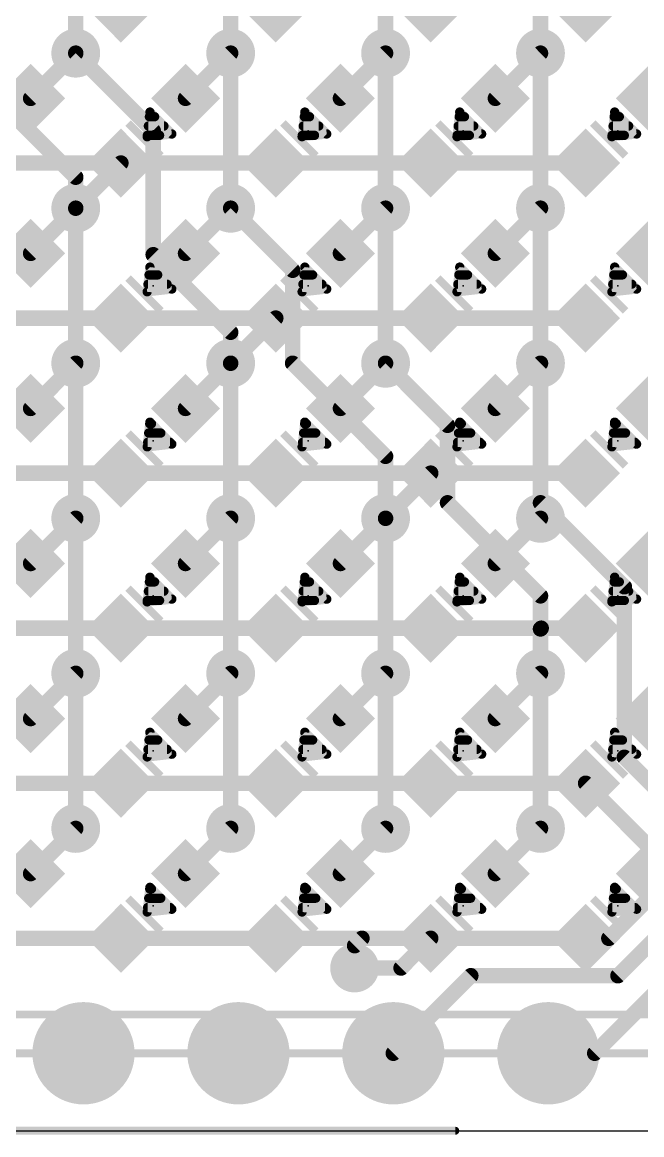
# Model space of a CAD drawing. Extents: x -12.1 to 48.4, y -6.3 to 35.5.
# Drawn here: x 10.43 to 20.58, y -0.07 to 18.16 of the extents above; entities that cross this region are included whole.
import ezdxf

# ---------------------------------------------------------------- set-up
doc = ezdxf.new("R2010")
doc.units = 0
for name, color, linetype in [('1', 12, 'CONTINUOUS'), ('16', 132, 'CONTINUOUS'), ('17', 110, 'CONTINUOUS'), ('18', 110, 'CONTINUOUS'), ('20', 53, 'CONTINUOUS'), ('21', 40, 'CONTINUOUS'), ('23', 40, 'CONTINUOUS'), ('47', 253, 'CONTINUOUS')]:
    doc.layers.add(name, color=color, linetype=linetype)

# ---------------------------------------------------------------- blocks, each defined once
blk = doc.blocks.new('RECT')
blk.add_solid([(-0.5, -0.5), (0.5, -0.5), (-0.5, 0.5), (0.5, 0.5)])
blk = doc.blocks.new('ROUNDP')
at = {"const_width": 0.5}
blk.add_lwpolyline([(0, -0.25, 1), (0, 0.25, 1), (0, -0.25)], format="xyb", dxfattribs=at)
blk = doc.blocks.new('ROUNDV')
at = {"const_width": 0.5}
blk.add_lwpolyline([(0, -0.25, 1), (0, 0.25, 1), (0, -0.25)], format="xyb", dxfattribs=at)

msp = doc.modelspace()

# ---------------------------------------------------------------- linework, layer by layer
at = {"layer": '1', "const_width": 0.254}
for points in [[(10.5633, 16.9133), (11.303, 17.653)], [(13.843, 17.653), (13.1033, 16.9133)], [(15.6433, 16.9133), (16.383, 17.653)], [(18.1833, 16.9133), (18.923, 17.653)], [(9.5027, 15.8527), (12.0427, 15.8527)], [(12.0427, 15.8527), (11.303, 15.113)], [(12.0427, 15.8527), (14.5827, 15.8527)], [(14.5827, 15.8527), (17.1227, 15.8527)], [(17.1227, 15.8527), (19.6627, 15.8527)], [(10.5633, 14.3733), (11.303, 15.113)], [(13.1033, 14.3733), (13.843, 15.113)], [(15.6433, 14.3733), (16.383, 15.113)], [(18.1833, 14.3733), (18.923, 15.113)], [(12.0427, 13.3127), (9.5027, 13.3127)], [(14.5827, 13.3127), (12.0427, 13.3127)], [(14.5827, 13.3127), (13.843, 12.573)], [(17.1227, 13.3127), (14.5827, 13.3127)], [(19.6627, 13.3127), (17.1227, 13.3127)], [(10.5633, 11.8333), (11.303, 12.573)], [(13.1033, 11.8333), (13.843, 12.573)], [(15.6433, 11.8333), (16.383, 12.573)], [(18.923, 12.573), (18.1833, 11.8333)], [(9.5027, 10.7727), (12.0427, 10.7727)], [(12.0427, 10.7727), (14.5827, 10.7727)], [(14.5827, 10.7727), (17.1227, 10.7727)], [(17.1227, 10.7727), (16.383, 10.033)], [(19.6627, 10.7727), (17.1227, 10.7727)], [(10.5633, 9.2933), (11.303, 10.033)], [(13.1033, 9.2933), (13.843, 10.033)], [(15.6433, 9.2933), (16.383, 10.033)], [(18.1833, 9.2933), (18.923, 10.033)], [(9.5027, 8.2327), (12.0427, 8.2327)], [(12.0427, 8.2327), (14.5827, 8.2327)], [(14.5827, 8.2327), (17.1227, 8.2327)], [(17.1227, 8.2327), (18.9346, 8.2327)], [(18.9346, 8.2327), (18.923, 8.2211)], [(18.923, 8.2211), (18.923, 7.493)], [(18.9346, 8.2327), (19.6627, 8.2327)], [(11.303, 7.493), (10.5633, 6.7533)], [(13.843, 7.493), (13.1033, 6.7533)], [(16.383, 7.493), (15.6433, 6.7533)], [(18.923, 7.493), (18.1833, 6.7533)], [(12.0427, 5.6927), (9.5027, 5.6927)], [(14.5827, 5.6927), (12.0427, 5.6927)], [(17.1227, 5.6927), (14.5827, 5.6927)], [(19.6627, 5.6927), (17.1227, 5.6927)], [(19.6627, 5.6927), (20.7233, 4.632)], [(10.5633, 4.2133), (11.303, 4.953)], [(13.1033, 4.2133), (13.843, 4.953)], [(15.6433, 4.2133), (16.383, 4.953)], [(18.1833, 4.2133), (18.923, 4.953)], [(19.6627, 3.1527), (19.6403, 3.429)], [(9.5027, 3.1527), (12.0427, 3.1527)], [(12.0427, 3.1527), (14.5827, 3.1527)], [(14.5827, 3.1527), (15.9956, 3.1527)], [(15.9956, 3.1527), (15.875, 3.032)], [(15.875, 3.032), (15.875, 2.667)], [(15.9956, 3.1527), (17.1227, 3.1527)], [(17.1227, 3.1527), (19.6627, 3.1527)]]:
    msp.add_lwpolyline(points, dxfattribs=at)
at = {"layer": '1', "const_width": 0.127}
for points in [[(11.3479, 17.6081, 1), (11.2581, 17.6979)], [(13.8879, 17.6081, 1), (13.7981, 17.6979)], [(16.4279, 17.6081, 1), (16.3381, 17.6979)], [(18.9679, 17.6081, 1), (18.8781, 17.6979)], [(10.5184, 16.9582, 1), (10.6082, 16.8684)], [(13.0584, 16.9582, 1), (13.1482, 16.8684)], [(15.5984, 16.9582, 1), (15.6882, 16.8684)], [(18.1384, 16.9582, 1), (18.2282, 16.8684)], [(12.0427, 15.9162, 1), (12.0427, 15.7892)], [(12.0876, 15.8078, 1), (11.9978, 15.8976)], [(12.0427, 15.7892, 1), (12.0427, 15.9162)], [(14.5827, 15.9162, 1), (14.5827, 15.7892)], [(14.5827, 15.7892, 1), (14.5827, 15.9162)], [(17.1227, 15.9162, 1), (17.1227, 15.7892)], [(17.1227, 15.7892, 1), (17.1227, 15.9162)], [(19.6627, 15.7892, 1), (19.6627, 15.9162)], [(11.2581, 15.1579, 1), (11.3479, 15.0681)], [(11.3479, 15.0681, 1), (11.2581, 15.1579)], [(13.8879, 15.0681, 1), (13.7981, 15.1579)], [(16.4279, 15.0681, 1), (16.3381, 15.1579)], [(18.9679, 15.0681, 1), (18.8781, 15.1579)], [(10.5184, 14.4182, 1), (10.6082, 14.3284)], [(13.0584, 14.4182, 1), (13.1482, 14.3284)], [(15.5984, 14.4182, 1), (15.6882, 14.3284)], [(18.1384, 14.4182, 1), (18.2282, 14.3284)], [(12.0427, 13.3762, 1), (12.0427, 13.2492)], [(12.0427, 13.2492, 1), (12.0427, 13.3762)], [(14.5827, 13.3762, 1), (14.5827, 13.2492)], [(14.6276, 13.2678, 1), (14.5378, 13.3576)], [(14.5827, 13.2492, 1), (14.5827, 13.3762)], [(17.1227, 13.3762, 1), (17.1227, 13.2492)], [(17.1227, 13.2492, 1), (17.1227, 13.3762)], [(19.6627, 13.2492, 1), (19.6627, 13.3762)], [(11.3479, 12.5281, 1), (11.2581, 12.6179)], [(13.7981, 12.6179, 1), (13.8879, 12.5281)], [(13.8879, 12.5281, 1), (13.7981, 12.6179)], [(16.4279, 12.5281, 1), (16.3381, 12.6179)], [(18.9679, 12.5281, 1), (18.8781, 12.6179)], [(10.5184, 11.8782, 1), (10.6082, 11.7884)], [(13.0584, 11.8782, 1), (13.1482, 11.7884)], [(15.5984, 11.8782, 1), (15.6882, 11.7884)], [(18.1384, 11.8782, 1), (18.2282, 11.7884)], [(12.0427, 10.8362, 1), (12.0427, 10.7092)], [(12.0427, 10.7092, 1), (12.0427, 10.8362)], [(14.5827, 10.8362, 1), (14.5827, 10.7092)], [(14.5827, 10.7092, 1), (14.5827, 10.8362)], [(17.1227, 10.8362, 1), (17.1227, 10.7092)], [(17.1676, 10.7278, 1), (17.0778, 10.8176)], [(17.1227, 10.7092, 1), (17.1227, 10.8362)], [(19.6627, 10.7092, 1), (19.6627, 10.8362)], [(11.3479, 9.9881, 1), (11.2581, 10.0779)], [(13.8879, 9.9881, 1), (13.7981, 10.0779)], [(16.3381, 10.0779, 1), (16.4279, 9.9881)], [(16.4279, 9.9881, 1), (16.3381, 10.0779)], [(18.9679, 9.9881, 1), (18.8781, 10.0779)], [(10.5184, 9.3382, 1), (10.6082, 9.2484)], [(13.0584, 9.3382, 1), (13.1482, 9.2484)], [(15.5984, 9.3382, 1), (15.6882, 9.2484)], [(18.1384, 9.3382, 1), (18.2282, 9.2484)], [(12.0427, 8.2962, 1), (12.0427, 8.1692)], [(12.0427, 8.1692, 1), (12.0427, 8.2962)], [(14.5827, 8.2962, 1), (14.5827, 8.1692)], [(14.5827, 8.1692, 1), (14.5827, 8.2962)], [(17.1227, 8.2962, 1), (17.1227, 8.1692)], [(17.1227, 8.1692, 1), (17.1227, 8.2962)], [(18.9865, 8.2211, 1), (18.8595, 8.2211)], [(18.8781, 8.266, 1), (18.9679, 8.1762)], [(18.9346, 8.2962, 1), (18.9346, 8.1692)], [(18.9795, 8.1878, 1), (18.8897, 8.2776)], [(18.9346, 8.1692, 1), (18.9346, 8.2962)], [(19.6627, 8.1692, 1), (19.6627, 8.2962)], [(11.3479, 7.4481, 1), (11.2581, 7.5379)], [(13.8879, 7.4481, 1), (13.7981, 7.5379)], [(16.4279, 7.4481, 1), (16.3381, 7.5379)], [(18.8595, 7.493, 1), (18.9865, 7.493)], [(18.9679, 7.4481, 1), (18.8781, 7.5379)], [(10.5184, 6.7982, 1), (10.6082, 6.7084)], [(13.0584, 6.7982, 1), (13.1482, 6.7084)], [(15.5984, 6.7982, 1), (15.6882, 6.7084)], [(18.1384, 6.7982, 1), (18.2282, 6.7084)], [(12.0427, 5.7562, 1), (12.0427, 5.6292)], [(12.0427, 5.6292, 1), (12.0427, 5.7562)], [(14.5827, 5.7562, 1), (14.5827, 5.6292)], [(14.5827, 5.6292, 1), (14.5827, 5.7562)], [(17.1227, 5.7562, 1), (17.1227, 5.6292)], [(17.1227, 5.6292, 1), (17.1227, 5.7562)], [(19.7076, 5.7376, 1), (19.6178, 5.6478)], [(19.6627, 5.6292, 1), (19.6627, 5.7562)], [(11.3479, 4.9081, 1), (11.2581, 4.9979)], [(13.8879, 4.9081, 1), (13.7981, 4.9979)], [(16.4279, 4.9081, 1), (16.3381, 4.9979)], [(18.9679, 4.9081, 1), (18.8781, 4.9979)], [(10.5184, 4.2582, 1), (10.6082, 4.1684)], [(13.0584, 4.2582, 1), (13.1482, 4.1684)], [(15.5984, 4.2582, 1), (15.6882, 4.1684)], [(18.1384, 4.2582, 1), (18.2282, 4.1684)], [(19.7036, 3.4341, 1), (19.577, 3.4239)], [(12.0427, 3.2162, 1), (12.0427, 3.0892)], [(12.0427, 3.0892, 1), (12.0427, 3.2162)], [(14.5827, 3.2162, 1), (14.5827, 3.0892)], [(14.5827, 3.0892, 1), (14.5827, 3.2162)], [(15.9385, 3.032, 1), (15.8115, 3.032)], [(15.8301, 3.0769, 1), (15.9199, 2.9871)], [(15.9956, 3.2162, 1), (15.9956, 3.0892)], [(16.0405, 3.1078, 1), (15.9507, 3.1976)], [(15.9956, 3.0892, 1), (15.9956, 3.2162)], [(17.1227, 3.2162, 1), (17.1227, 3.0892)], [(17.1227, 3.0892, 1), (17.1227, 3.2162)], [(19.5994, 3.1476, 1), (19.726, 3.1578)], [(19.6627, 3.0892, 1), (19.6627, 3.2162)], [(15.8115, 2.667, 1), (15.9385, 2.667)]]:
    msp.add_lwpolyline(points, format="xyb", dxfattribs=at)
at = {"layer": '16', "const_width": 0.254}
for points in [[(11.303, 17.653), (11.303, 20.193)], [(13.843, 20.193), (13.843, 17.653)], [(16.383, 17.653), (16.383, 20.193)], [(18.923, 20.193), (18.923, 17.653)], [(11.303, 17.653), (12.573, 16.383)], [(13.843, 15.113), (13.843, 17.653)], [(16.383, 15.113), (16.383, 17.653)], [(18.923, 17.653), (18.923, 15.113)], [(9.779, 17.145), (11.303, 15.621)], [(12.573, 16.383), (12.573, 14.351)], [(11.303, 15.621), (11.303, 15.113)], [(11.303, 15.113), (11.303, 12.573)], [(13.843, 15.113), (14.859, 14.097)], [(16.383, 12.573), (16.383, 15.113)], [(18.923, 15.113), (18.923, 12.573)], [(12.573, 14.351), (13.843, 13.081)], [(14.859, 14.097), (14.859, 12.573)], [(13.843, 13.081), (13.843, 12.573)], [(11.303, 12.573), (11.303, 10.033)], [(13.843, 12.573), (13.843, 10.033)], [(14.859, 12.573), (16.383, 11.049)], [(16.383, 12.573), (17.399, 11.557)], [(18.923, 10.287), (18.923, 12.573)], [(17.399, 11.557), (17.399, 10.287)], [(16.383, 11.049), (16.383, 10.033)], [(17.399, 10.287), (18.923, 8.763)], [(18.923, 10.033), (18.923, 10.287)], [(18.923, 10.287), (20.2977, 8.9123)], [(11.303, 10.033), (11.303, 7.493)], [(13.843, 10.033), (13.843, 7.493)], [(16.383, 10.033), (16.383, 7.493)], [(20.2977, 6.1183), (20.2977, 8.9123)], [(18.923, 8.763), (18.923, 7.493)], [(11.303, 4.953), (11.303, 7.493)], [(13.843, 4.953), (13.843, 7.493)], [(16.383, 4.953), (16.383, 7.493)], [(18.923, 4.953), (18.923, 7.493)], [(21.463, 4.953), (20.2977, 6.1183)], [(20.701, 3.81), (20.0437, 3.1527)], [(21.59, 3.81), (20.701, 3.81)], [(20.193, 2.54), (20.828, 3.175)], [(17.1227, 3.1527), (16.637, 2.667)], [(20.0437, 3.1527), (17.1227, 3.1527)], [(16.637, 2.667), (15.875, 2.667)], [(21.209, 2.667), (19.812, 1.27)], [(16.51, 1.27), (17.78, 2.54)], [(17.78, 2.54), (20.193, 2.54)], [(19.812, 1.27), (19.05, 1.27)]]:
    msp.add_lwpolyline(points, dxfattribs=at)
at = {"layer": '16', "const_width": 0.127}
for points in [[(11.3479, 17.6979, 1), (11.2581, 17.6081)], [(11.2395, 17.653, 1), (11.3665, 17.653)], [(13.9065, 17.653, 1), (13.7795, 17.653)], [(13.7795, 17.653, 1), (13.9065, 17.653)], [(16.4465, 17.653, 1), (16.3195, 17.653)], [(16.3195, 17.653, 1), (16.4465, 17.653)], [(18.9865, 17.653, 1), (18.8595, 17.653)], [(18.8595, 17.653, 1), (18.9865, 17.653)], [(12.6365, 16.383, 1), (12.5095, 16.383)], [(12.5281, 16.3381, 1), (12.6179, 16.4279)], [(11.3665, 15.621, 1), (11.2395, 15.621)], [(11.2581, 15.5761, 1), (11.3479, 15.6659)], [(11.3665, 15.113, 1), (11.2395, 15.113)], [(11.2395, 15.113, 1), (11.3665, 15.113)], [(13.8879, 15.1579, 1), (13.7981, 15.0681)], [(13.7795, 15.113, 1), (13.9065, 15.113)], [(16.4465, 15.113, 1), (16.3195, 15.113)], [(16.3195, 15.113, 1), (16.4465, 15.113)], [(18.9865, 15.113, 1), (18.8595, 15.113)], [(18.8595, 15.113, 1), (18.9865, 15.113)], [(12.6179, 14.3959, 1), (12.5281, 14.3061)], [(12.5095, 14.351, 1), (12.6365, 14.351)], [(14.9225, 14.097, 1), (14.7955, 14.097)], [(14.8141, 14.0521, 1), (14.9039, 14.1419)], [(13.9065, 13.081, 1), (13.7795, 13.081)], [(13.7981, 13.0361, 1), (13.8879, 13.1259)], [(11.3665, 12.573, 1), (11.2395, 12.573)], [(11.2395, 12.573, 1), (11.3665, 12.573)], [(13.9065, 12.573, 1), (13.7795, 12.573)], [(13.7795, 12.573, 1), (13.9065, 12.573)], [(14.9039, 12.6179, 1), (14.8141, 12.5281)], [(14.7955, 12.573, 1), (14.9225, 12.573)], [(16.4279, 12.6179, 1), (16.3381, 12.5281)], [(16.3195, 12.573, 1), (16.4465, 12.573)], [(18.9865, 12.573, 1), (18.8595, 12.573)], [(18.8595, 12.573, 1), (18.9865, 12.573)], [(17.4625, 11.557, 1), (17.3355, 11.557)], [(17.3541, 11.5121, 1), (17.4439, 11.6019)], [(16.4465, 11.049, 1), (16.3195, 11.049)], [(16.3381, 11.0041, 1), (16.4279, 11.0939)], [(17.4439, 10.3319, 1), (17.3541, 10.2421)], [(18.9865, 10.287, 1), (18.8595, 10.287)], [(18.9679, 10.3319, 1), (18.8781, 10.2421)], [(17.3355, 10.287, 1), (17.4625, 10.287)], [(18.8595, 10.287, 1), (18.9865, 10.287)], [(11.3665, 10.033, 1), (11.2395, 10.033)], [(11.2395, 10.033, 1), (11.3665, 10.033)], [(13.9065, 10.033, 1), (13.7795, 10.033)], [(13.7795, 10.033, 1), (13.9065, 10.033)], [(16.4465, 10.033, 1), (16.3195, 10.033)], [(16.3195, 10.033, 1), (16.4465, 10.033)], [(18.8595, 10.033, 1), (18.9865, 10.033)], [(20.3612, 8.9123, 1), (20.2342, 8.9123)], [(20.2528, 8.8674, 1), (20.3426, 8.9572)], [(18.9865, 8.763, 1), (18.8595, 8.763)], [(18.8781, 8.7181, 1), (18.9679, 8.8079)], [(11.3665, 7.493, 1), (11.2395, 7.493)], [(11.2395, 7.493, 1), (11.3665, 7.493)], [(13.9065, 7.493, 1), (13.7795, 7.493)], [(13.7795, 7.493, 1), (13.9065, 7.493)], [(16.4465, 7.493, 1), (16.3195, 7.493)], [(16.3195, 7.493, 1), (16.4465, 7.493)], [(18.9865, 7.493, 1), (18.8595, 7.493)], [(18.8595, 7.493, 1), (18.9865, 7.493)], [(20.3426, 6.1632, 1), (20.2528, 6.0734)], [(20.2342, 6.1183, 1), (20.3612, 6.1183)], [(11.2395, 4.953, 1), (11.3665, 4.953)], [(13.7795, 4.953, 1), (13.9065, 4.953)], [(16.3195, 4.953, 1), (16.4465, 4.953)], [(18.8595, 4.953, 1), (18.9865, 4.953)], [(20.701, 3.8735, 1), (20.701, 3.7465)], [(17.1227, 3.2162, 1), (17.1227, 3.0892)], [(17.1676, 3.1078, 1), (17.0778, 3.1976)], [(19.9988, 3.1976, 1), (20.0886, 3.1078)], [(20.0437, 3.0892, 1), (20.0437, 3.2162)], [(15.875, 2.7305, 1), (15.875, 2.6035)], [(16.5921, 2.7119, 1), (16.6819, 2.6221)], [(16.637, 2.6035, 1), (16.637, 2.7305)], [(17.78, 2.6035, 1), (17.78, 2.4765)], [(17.8249, 2.4951, 1), (17.7351, 2.5849)], [(20.1481, 2.5849, 1), (20.2379, 2.4951)], [(20.193, 2.4765, 1), (20.193, 2.6035)], [(16.4651, 1.3149, 1), (16.5549, 1.2251)], [(19.05, 1.3335, 1), (19.05, 1.2065)], [(19.7671, 1.3149, 1), (19.8569, 1.2251)], [(19.812, 1.2065, 1), (19.812, 1.3335)]]:
    msp.add_lwpolyline(points, format="xyb", dxfattribs=at)
at = {"layer": '20'}
msp.add_line((2.54, 0), (40.64, 0), dxfattribs=at)
at = {"layer": '21', "const_width": 0.1524}
for points in [[(12.5191, 16.6883), (12.4742, 16.2842)], [(12.5106, 16.6116), (12.5958, 16.6116)], [(12.8783, 16.3291), (12.5191, 16.6883)], [(15.0591, 16.6883), (15.0142, 16.2842)], [(15.0506, 16.6116), (15.1358, 16.6116)], [(15.4183, 16.3291), (15.0591, 16.6883)], [(17.5991, 16.6883), (17.5542, 16.2842)], [(17.5906, 16.6116), (17.6758, 16.6116)], [(17.9583, 16.3291), (17.5991, 16.6883)], [(20.1391, 16.6883), (20.0942, 16.2842)], [(20.1306, 16.6116), (20.2158, 16.6116)], [(20.4983, 16.3291), (20.1391, 16.6883)], [(12.4742, 16.2842), (12.8783, 16.3291)], [(12.4937, 16.4592), (12.7482, 16.4592)], [(15.0142, 16.2842), (15.4183, 16.3291)], [(15.0337, 16.4592), (15.2882, 16.4592)], [(17.5542, 16.2842), (17.9583, 16.3291)], [(17.5737, 16.4592), (17.8282, 16.4592)], [(20.0942, 16.2842), (20.4983, 16.3291)], [(20.1137, 16.4592), (20.3682, 16.4592)], [(12.4767, 16.3068), (12.6775, 16.3068)], [(15.0167, 16.3068), (15.2175, 16.3068)], [(17.5567, 16.3068), (17.7575, 16.3068)], [(20.0967, 16.3068), (20.2975, 16.3068)], [(12.5191, 14.1483), (12.4742, 13.7442)], [(12.8783, 13.7891), (12.5191, 14.1483)], [(15.0591, 14.1483), (15.0142, 13.7442)], [(15.4183, 13.7891), (15.0591, 14.1483)], [(17.5991, 14.1483), (17.5542, 13.7442)], [(17.9583, 13.7891), (17.5991, 14.1483)], [(20.1391, 14.1483), (20.0942, 13.7442)], [(20.4983, 13.7891), (20.1391, 14.1483)], [(12.5049, 14.0208), (12.6466, 14.0208)], [(15.0449, 14.0208), (15.1866, 14.0208)], [(17.5849, 14.0208), (17.7266, 14.0208)], [(20.1249, 14.0208), (20.2666, 14.0208)], [(12.4742, 13.7442), (12.8783, 13.7891)], [(12.488, 13.8684), (12.799, 13.8684)], [(15.0142, 13.7442), (15.4183, 13.7891)], [(15.028, 13.8684), (15.339, 13.8684)], [(17.5542, 13.7442), (17.9583, 13.7891)], [(17.568, 13.8684), (17.879, 13.8684)], [(20.0942, 13.7442), (20.4983, 13.7891)], [(20.108, 13.8684), (20.419, 13.8684)], [(12.5191, 11.6083), (12.4742, 11.2042)], [(12.8783, 11.2491), (12.5191, 11.6083)], [(15.0591, 11.6083), (15.0142, 11.2042)], [(15.4183, 11.2491), (15.0591, 11.6083)], [(17.5991, 11.6083), (17.5542, 11.2042)], [(17.9583, 11.2491), (17.5991, 11.6083)], [(20.1391, 11.6083), (20.0942, 11.2042)], [(20.4983, 11.2491), (20.1391, 11.6083)], [(12.4993, 11.43), (12.6974, 11.43)], [(12.5162, 11.5824), (12.545, 11.5824)], [(15.0393, 11.43), (15.2374, 11.43)], [(15.0562, 11.5824), (15.085, 11.5824)], [(17.5793, 11.43), (17.7774, 11.43)], [(17.5962, 11.5824), (17.625, 11.5824)], [(20.1193, 11.43), (20.3174, 11.43)], [(20.1362, 11.5824), (20.165, 11.5824)], [(12.4742, 11.2042), (12.8783, 11.2491)], [(12.4824, 11.2776), (12.8498, 11.2776)], [(15.0142, 11.2042), (15.4183, 11.2491)], [(15.0224, 11.2776), (15.3898, 11.2776)], [(17.5542, 11.2042), (17.9583, 11.2491)], [(17.5624, 11.2776), (17.9298, 11.2776)], [(20.0942, 11.2042), (20.4983, 11.2491)], [(20.1024, 11.2776), (20.4698, 11.2776)], [(12.5191, 9.0683), (12.4742, 8.6642)], [(12.8783, 8.7091), (12.5191, 9.0683)], [(15.0591, 9.0683), (15.0142, 8.6642)], [(15.4183, 8.7091), (15.0591, 9.0683)], [(17.5991, 9.0683), (17.5542, 8.6642)], [(17.9583, 8.7091), (17.5991, 9.0683)], [(20.1391, 9.0683), (20.0942, 8.6642)], [(20.4983, 8.7091), (20.1391, 9.0683)], [(12.5106, 8.9916), (12.5958, 8.9916)], [(15.0506, 8.9916), (15.1358, 8.9916)], [(17.5906, 8.9916), (17.6758, 8.9916)], [(20.1306, 8.9916), (20.2158, 8.9916)], [(12.4742, 8.6642), (12.8783, 8.7091)], [(12.4767, 8.6868), (12.6775, 8.6868)], [(12.4937, 8.8392), (12.7482, 8.8392)], [(15.0142, 8.6642), (15.4183, 8.7091)], [(15.0167, 8.6868), (15.2175, 8.6868)], [(15.0337, 8.8392), (15.2882, 8.8392)], [(17.5542, 8.6642), (17.9583, 8.7091)], [(17.5567, 8.6868), (17.7575, 8.6868)], [(17.5737, 8.8392), (17.8282, 8.8392)], [(20.0942, 8.6642), (20.4983, 8.7091)], [(20.0967, 8.6868), (20.2975, 8.6868)], [(20.1137, 8.8392), (20.3682, 8.8392)], [(12.5191, 6.5283), (12.4742, 6.1242)], [(12.8783, 6.1691), (12.5191, 6.5283)], [(15.0591, 6.5283), (15.0142, 6.1242)], [(15.4183, 6.1691), (15.0591, 6.5283)], [(17.5991, 6.5283), (17.5542, 6.1242)], [(17.9583, 6.1691), (17.5991, 6.5283)], [(20.1391, 6.5283), (20.0942, 6.1242)], [(20.4983, 6.1691), (20.1391, 6.5283)], [(12.5049, 6.4008), (12.6466, 6.4008)], [(15.0449, 6.4008), (15.1866, 6.4008)], [(17.5849, 6.4008), (17.7266, 6.4008)], [(20.1249, 6.4008), (20.2666, 6.4008)], [(12.4742, 6.1242), (12.8783, 6.1691)], [(12.488, 6.2484), (12.799, 6.2484)], [(15.0142, 6.1242), (15.4183, 6.1691)], [(15.028, 6.2484), (15.339, 6.2484)], [(17.5542, 6.1242), (17.9583, 6.1691)], [(17.568, 6.2484), (17.879, 6.2484)], [(20.0942, 6.1242), (20.4983, 6.1691)], [(20.108, 6.2484), (20.419, 6.2484)], [(12.5191, 3.9883), (12.4742, 3.5842)], [(12.5162, 3.9624), (12.545, 3.9624)], [(12.8783, 3.6291), (12.5191, 3.9883)], [(15.0591, 3.9883), (15.0142, 3.5842)], [(15.0562, 3.9624), (15.085, 3.9624)], [(15.4183, 3.6291), (15.0591, 3.9883)], [(17.5991, 3.9883), (17.5542, 3.5842)], [(17.5962, 3.9624), (17.625, 3.9624)], [(17.9583, 3.6291), (17.5991, 3.9883)], [(20.1391, 3.9883), (20.0942, 3.5842)], [(20.1362, 3.9624), (20.165, 3.9624)], [(20.4983, 3.6291), (20.1391, 3.9883)], [(12.4993, 3.81), (12.6974, 3.81)], [(15.0393, 3.81), (15.2374, 3.81)], [(17.5793, 3.81), (17.7774, 3.81)], [(20.1193, 3.81), (20.3174, 3.81)], [(12.4742, 3.5842), (12.8783, 3.6291)], [(12.4824, 3.6576), (12.8498, 3.6576)], [(15.0142, 3.5842), (15.4183, 3.6291)], [(15.0224, 3.6576), (15.3898, 3.6576)], [(17.5542, 3.5842), (17.9583, 3.6291)], [(17.5624, 3.6576), (17.9298, 3.6576)], [(20.0942, 3.5842), (20.4983, 3.6291)], [(20.1024, 3.6576), (20.4698, 3.6576)]]:
    msp.add_lwpolyline(points, dxfattribs=at)
at = {"layer": '21', "const_width": 0.0762}
for points in [[(12.5106, 16.6497, 1), (12.5106, 16.5735)], [(12.5461, 16.7153, 1), (12.4922, 16.6614)], [(12.557, 16.6841, 1), (12.4812, 16.6925)], [(12.5958, 16.5735, 1), (12.5958, 16.6497)], [(15.0506, 16.6497, 1), (15.0506, 16.5735)], [(15.0861, 16.7153, 1), (15.0322, 16.6614)], [(15.097, 16.6841, 1), (15.0212, 16.6925)], [(15.1358, 16.5735, 1), (15.1358, 16.6497)], [(17.5906, 16.6497, 1), (17.5906, 16.5735)], [(17.6261, 16.7153, 1), (17.5722, 16.6614)], [(17.637, 16.6841, 1), (17.5612, 16.6925)], [(17.6758, 16.5735, 1), (17.6758, 16.6497)], [(20.1306, 16.6497, 1), (20.1306, 16.5735)], [(20.1661, 16.7153, 1), (20.1122, 16.6614)], [(20.177, 16.6841, 1), (20.1012, 16.6925)], [(20.2158, 16.5735, 1), (20.2158, 16.6497)], [(12.4937, 16.4973, 1), (12.4937, 16.4211)], [(12.7482, 16.4211, 1), (12.7482, 16.4973)], [(12.8825, 16.2912, 1), (12.8741, 16.367)], [(15.0337, 16.4973, 1), (15.0337, 16.4211)], [(15.2882, 16.4211, 1), (15.2882, 16.4973)], [(15.4225, 16.2912, 1), (15.4141, 16.367)], [(17.5737, 16.4973, 1), (17.5737, 16.4211)], [(17.8282, 16.4211, 1), (17.8282, 16.4973)], [(17.9625, 16.2912, 1), (17.9541, 16.367)], [(20.1137, 16.4973, 1), (20.1137, 16.4211)], [(20.3682, 16.4211, 1), (20.3682, 16.4973)], [(20.5025, 16.2912, 1), (20.4941, 16.367)], [(12.47, 16.3221, 1), (12.4784, 16.2463)], [(12.4363, 16.2884, 1), (12.5121, 16.28)], [(12.4767, 16.3449, 1), (12.4767, 16.2687)], [(12.6775, 16.2687, 1), (12.6775, 16.3449)], [(12.8514, 16.3022, 1), (12.9053, 16.3561)], [(15.01, 16.3221, 1), (15.0184, 16.2463)], [(14.9763, 16.2884, 1), (15.0521, 16.28)], [(15.0167, 16.3449, 1), (15.0167, 16.2687)], [(15.2175, 16.2687, 1), (15.2175, 16.3449)], [(15.3914, 16.3022, 1), (15.4453, 16.3561)], [(17.55, 16.3221, 1), (17.5584, 16.2463)], [(17.5163, 16.2884, 1), (17.5921, 16.28)], [(17.5567, 16.3449, 1), (17.5567, 16.2687)], [(17.7575, 16.2687, 1), (17.7575, 16.3449)], [(17.9314, 16.3022, 1), (17.9853, 16.3561)], [(20.09, 16.3221, 1), (20.0984, 16.2463)], [(20.0563, 16.2884, 1), (20.1321, 16.28)], [(20.0967, 16.3449, 1), (20.0967, 16.2687)], [(20.2975, 16.2687, 1), (20.2975, 16.3449)], [(20.4714, 16.3022, 1), (20.5253, 16.3561)], [(12.5461, 14.1753, 1), (12.4922, 14.1214)], [(12.557, 14.1441, 1), (12.4812, 14.1525)], [(15.0861, 14.1753, 1), (15.0322, 14.1214)], [(15.097, 14.1441, 1), (15.0212, 14.1525)], [(17.6261, 14.1753, 1), (17.5722, 14.1214)], [(17.637, 14.1441, 1), (17.5612, 14.1525)], [(20.1661, 14.1753, 1), (20.1122, 14.1214)], [(20.177, 14.1441, 1), (20.1012, 14.1525)], [(12.5049, 14.0589, 1), (12.5049, 13.9827)], [(12.6466, 13.9827, 1), (12.6466, 14.0589)], [(15.0449, 14.0589, 1), (15.0449, 13.9827)], [(15.1866, 13.9827, 1), (15.1866, 14.0589)], [(17.5849, 14.0589, 1), (17.5849, 13.9827)], [(17.7266, 13.9827, 1), (17.7266, 14.0589)], [(20.1249, 14.0589, 1), (20.1249, 13.9827)], [(20.2666, 13.9827, 1), (20.2666, 14.0589)], [(12.488, 13.9065, 1), (12.488, 13.8303)], [(12.799, 13.8303, 1), (12.799, 13.9065)], [(12.8514, 13.7622, 1), (12.9053, 13.8161)], [(12.8825, 13.7512, 1), (12.8741, 13.827)], [(15.028, 13.9065, 1), (15.028, 13.8303)], [(15.339, 13.8303, 1), (15.339, 13.9065)], [(15.3914, 13.7622, 1), (15.4453, 13.8161)], [(15.4225, 13.7512, 1), (15.4141, 13.827)], [(17.568, 13.9065, 1), (17.568, 13.8303)], [(17.879, 13.8303, 1), (17.879, 13.9065)], [(17.9314, 13.7622, 1), (17.9853, 13.8161)], [(17.9625, 13.7512, 1), (17.9541, 13.827)], [(20.108, 13.9065, 1), (20.108, 13.8303)], [(20.419, 13.8303, 1), (20.419, 13.9065)], [(20.4714, 13.7622, 1), (20.5253, 13.8161)], [(20.5025, 13.7512, 1), (20.4941, 13.827)], [(12.47, 13.7821, 1), (12.4784, 13.7063)], [(12.4363, 13.7484, 1), (12.5121, 13.74)], [(15.01, 13.7821, 1), (15.0184, 13.7063)], [(14.9763, 13.7484, 1), (15.0521, 13.74)], [(17.55, 13.7821, 1), (17.5584, 13.7063)], [(17.5163, 13.7484, 1), (17.5921, 13.74)], [(20.09, 13.7821, 1), (20.0984, 13.7063)], [(20.0563, 13.7484, 1), (20.1321, 13.74)], [(12.5461, 11.6353, 1), (12.4922, 11.5814)], [(12.557, 11.6041, 1), (12.4812, 11.6125)], [(15.0861, 11.6353, 1), (15.0322, 11.5814)], [(15.097, 11.6041, 1), (15.0212, 11.6125)], [(17.6261, 11.6353, 1), (17.5722, 11.5814)], [(17.637, 11.6041, 1), (17.5612, 11.6125)], [(20.1661, 11.6353, 1), (20.1122, 11.5814)], [(20.177, 11.6041, 1), (20.1012, 11.6125)], [(12.4993, 11.4681, 1), (12.4993, 11.3919)], [(12.5162, 11.6205, 1), (12.5162, 11.5443)], [(12.545, 11.5443, 1), (12.545, 11.6205)], [(12.6974, 11.3919, 1), (12.6974, 11.4681)], [(15.0393, 11.4681, 1), (15.0393, 11.3919)], [(15.0562, 11.6205, 1), (15.0562, 11.5443)], [(15.085, 11.5443, 1), (15.085, 11.6205)], [(15.2374, 11.3919, 1), (15.2374, 11.4681)], [(17.5793, 11.4681, 1), (17.5793, 11.3919)], [(17.5962, 11.6205, 1), (17.5962, 11.5443)], [(17.625, 11.5443, 1), (17.625, 11.6205)], [(17.7774, 11.3919, 1), (17.7774, 11.4681)], [(20.1193, 11.4681, 1), (20.1193, 11.3919)], [(20.1362, 11.6205, 1), (20.1362, 11.5443)], [(20.165, 11.5443, 1), (20.165, 11.6205)], [(20.3174, 11.3919, 1), (20.3174, 11.4681)], [(12.4824, 11.3157, 1), (12.4824, 11.2395)], [(12.8498, 11.2395, 1), (12.8498, 11.3157)], [(12.8514, 11.2222, 1), (12.9053, 11.2761)], [(12.8825, 11.2112, 1), (12.8741, 11.287)], [(15.0224, 11.3157, 1), (15.0224, 11.2395)], [(15.3898, 11.2395, 1), (15.3898, 11.3157)], [(15.3914, 11.2222, 1), (15.4453, 11.2761)], [(15.4225, 11.2112, 1), (15.4141, 11.287)], [(17.5624, 11.3157, 1), (17.5624, 11.2395)], [(17.9298, 11.2395, 1), (17.9298, 11.3157)], [(17.9314, 11.2222, 1), (17.9853, 11.2761)], [(17.9625, 11.2112, 1), (17.9541, 11.287)], [(20.1024, 11.3157, 1), (20.1024, 11.2395)], [(20.4698, 11.2395, 1), (20.4698, 11.3157)], [(20.4714, 11.2222, 1), (20.5253, 11.2761)], [(20.5025, 11.2112, 1), (20.4941, 11.287)], [(12.47, 11.2421, 1), (12.4784, 11.1663)], [(12.4363, 11.2084, 1), (12.5121, 11.2)], [(15.01, 11.2421, 1), (15.0184, 11.1663)], [(14.9763, 11.2084, 1), (15.0521, 11.2)], [(17.55, 11.2421, 1), (17.5584, 11.1663)], [(17.5163, 11.2084, 1), (17.5921, 11.2)], [(20.09, 11.2421, 1), (20.0984, 11.1663)], [(20.0563, 11.2084, 1), (20.1321, 11.2)], [(12.5461, 9.0953, 1), (12.4922, 9.0414)], [(12.557, 9.0641, 1), (12.4812, 9.0725)], [(15.0861, 9.0953, 1), (15.0322, 9.0414)], [(15.097, 9.0641, 1), (15.0212, 9.0725)], [(17.6261, 9.0953, 1), (17.5722, 9.0414)], [(17.637, 9.0641, 1), (17.5612, 9.0725)], [(20.1661, 9.0953, 1), (20.1122, 9.0414)], [(20.177, 9.0641, 1), (20.1012, 9.0725)], [(12.5106, 9.0297, 1), (12.5106, 8.9535)], [(12.5958, 8.9535, 1), (12.5958, 9.0297)], [(15.0506, 9.0297, 1), (15.0506, 8.9535)], [(15.1358, 8.9535, 1), (15.1358, 9.0297)], [(17.5906, 9.0297, 1), (17.5906, 8.9535)], [(17.6758, 8.9535, 1), (17.6758, 9.0297)], [(20.1306, 9.0297, 1), (20.1306, 8.9535)], [(20.2158, 8.9535, 1), (20.2158, 9.0297)], [(12.4767, 8.7249, 1), (12.4767, 8.6487)], [(12.4937, 8.8773, 1), (12.4937, 8.8011)], [(12.6775, 8.6487, 1), (12.6775, 8.7249)], [(12.7482, 8.8011, 1), (12.7482, 8.8773)], [(12.8514, 8.6822, 1), (12.9053, 8.7361)], [(12.8825, 8.6712, 1), (12.8741, 8.747)], [(15.0167, 8.7249, 1), (15.0167, 8.6487)], [(15.0337, 8.8773, 1), (15.0337, 8.8011)], [(15.2175, 8.6487, 1), (15.2175, 8.7249)], [(15.2882, 8.8011, 1), (15.2882, 8.8773)], [(15.3914, 8.6822, 1), (15.4453, 8.7361)], [(15.4225, 8.6712, 1), (15.4141, 8.747)], [(17.5567, 8.7249, 1), (17.5567, 8.6487)], [(17.5737, 8.8773, 1), (17.5737, 8.8011)], [(17.7575, 8.6487, 1), (17.7575, 8.7249)], [(17.8282, 8.8011, 1), (17.8282, 8.8773)], [(17.9314, 8.6822, 1), (17.9853, 8.7361)], [(17.9625, 8.6712, 1), (17.9541, 8.747)], [(20.0967, 8.7249, 1), (20.0967, 8.6487)], [(20.1137, 8.8773, 1), (20.1137, 8.8011)], [(20.2975, 8.6487, 1), (20.2975, 8.7249)], [(20.3682, 8.8011, 1), (20.3682, 8.8773)], [(20.4714, 8.6822, 1), (20.5253, 8.7361)], [(20.5025, 8.6712, 1), (20.4941, 8.747)], [(12.47, 8.7021, 1), (12.4784, 8.6263)], [(12.4363, 8.6684, 1), (12.5121, 8.66)], [(15.01, 8.7021, 1), (15.0184, 8.6263)], [(14.9763, 8.6684, 1), (15.0521, 8.66)], [(17.55, 8.7021, 1), (17.5584, 8.6263)], [(17.5163, 8.6684, 1), (17.5921, 8.66)], [(20.09, 8.7021, 1), (20.0984, 8.6263)], [(20.0563, 8.6684, 1), (20.1321, 8.66)], [(12.5461, 6.5553, 1), (12.4922, 6.5014)], [(12.557, 6.5241, 1), (12.4812, 6.5325)], [(15.0861, 6.5553, 1), (15.0322, 6.5014)], [(15.097, 6.5241, 1), (15.0212, 6.5325)], [(17.6261, 6.5553, 1), (17.5722, 6.5014)], [(17.637, 6.5241, 1), (17.5612, 6.5325)], [(20.1661, 6.5553, 1), (20.1122, 6.5014)], [(20.177, 6.5241, 1), (20.1012, 6.5325)], [(12.5049, 6.4389, 1), (12.5049, 6.3627)], [(12.6466, 6.3627, 1), (12.6466, 6.4389)], [(15.0449, 6.4389, 1), (15.0449, 6.3627)], [(15.1866, 6.3627, 1), (15.1866, 6.4389)], [(17.5849, 6.4389, 1), (17.5849, 6.3627)], [(17.7266, 6.3627, 1), (17.7266, 6.4389)], [(20.1249, 6.4389, 1), (20.1249, 6.3627)], [(20.2666, 6.3627, 1), (20.2666, 6.4389)], [(12.47, 6.1621, 1), (12.4784, 6.0863)], [(12.488, 6.2865, 1), (12.488, 6.2103)], [(12.799, 6.2103, 1), (12.799, 6.2865)], [(12.8514, 6.1422, 1), (12.9053, 6.1961)], [(12.8825, 6.1312, 1), (12.8741, 6.207)], [(15.01, 6.1621, 1), (15.0184, 6.0863)], [(15.028, 6.2865, 1), (15.028, 6.2103)], [(15.339, 6.2103, 1), (15.339, 6.2865)], [(15.3914, 6.1422, 1), (15.4453, 6.1961)], [(15.4225, 6.1312, 1), (15.4141, 6.207)], [(17.55, 6.1621, 1), (17.5584, 6.0863)], [(17.568, 6.2865, 1), (17.568, 6.2103)], [(17.879, 6.2103, 1), (17.879, 6.2865)], [(17.9314, 6.1422, 1), (17.9853, 6.1961)], [(17.9625, 6.1312, 1), (17.9541, 6.207)], [(20.09, 6.1621, 1), (20.0984, 6.0863)], [(20.108, 6.2865, 1), (20.108, 6.2103)], [(20.419, 6.2103, 1), (20.419, 6.2865)], [(20.4714, 6.1422, 1), (20.5253, 6.1961)], [(20.5025, 6.1312, 1), (20.4941, 6.207)], [(12.4363, 6.1284, 1), (12.5121, 6.12)], [(14.9763, 6.1284, 1), (15.0521, 6.12)], [(17.5163, 6.1284, 1), (17.5921, 6.12)], [(20.0563, 6.1284, 1), (20.1321, 6.12)], [(12.5162, 4.0005, 1), (12.5162, 3.9243)], [(12.5461, 4.0153, 1), (12.4922, 3.9614)], [(12.557, 3.9841, 1), (12.4812, 3.9925)], [(12.545, 3.9243, 1), (12.545, 4.0005)], [(15.0562, 4.0005, 1), (15.0562, 3.9243)], [(15.0861, 4.0153, 1), (15.0322, 3.9614)], [(15.097, 3.9841, 1), (15.0212, 3.9925)], [(15.085, 3.9243, 1), (15.085, 4.0005)], [(17.5962, 4.0005, 1), (17.5962, 3.9243)], [(17.6261, 4.0153, 1), (17.5722, 3.9614)], [(17.637, 3.9841, 1), (17.5612, 3.9925)], [(17.625, 3.9243, 1), (17.625, 4.0005)], [(20.1362, 4.0005, 1), (20.1362, 3.9243)], [(20.1661, 4.0153, 1), (20.1122, 3.9614)], [(20.177, 3.9841, 1), (20.1012, 3.9925)], [(20.165, 3.9243, 1), (20.165, 4.0005)], [(12.4993, 3.8481, 1), (12.4993, 3.7719)], [(12.6974, 3.7719, 1), (12.6974, 3.8481)], [(15.0393, 3.8481, 1), (15.0393, 3.7719)], [(15.2374, 3.7719, 1), (15.2374, 3.8481)], [(17.5793, 3.8481, 1), (17.5793, 3.7719)], [(17.7774, 3.7719, 1), (17.7774, 3.8481)], [(20.1193, 3.8481, 1), (20.1193, 3.7719)], [(20.3174, 3.7719, 1), (20.3174, 3.8481)], [(12.47, 3.6221, 1), (12.4784, 3.5463)], [(12.4824, 3.6957, 1), (12.4824, 3.6195)], [(12.8498, 3.6195, 1), (12.8498, 3.6957)], [(12.8514, 3.6022, 1), (12.9053, 3.6561)], [(12.8825, 3.5912, 1), (12.8741, 3.667)], [(15.01, 3.6221, 1), (15.0184, 3.5463)], [(15.0224, 3.6957, 1), (15.0224, 3.6195)], [(15.3898, 3.6195, 1), (15.3898, 3.6957)], [(15.3914, 3.6022, 1), (15.4453, 3.6561)], [(15.4225, 3.5912, 1), (15.4141, 3.667)], [(17.55, 3.6221, 1), (17.5584, 3.5463)], [(17.5624, 3.6957, 1), (17.5624, 3.6195)], [(17.9298, 3.6195, 1), (17.9298, 3.6957)], [(17.9314, 3.6022, 1), (17.9853, 3.6561)], [(17.9625, 3.5912, 1), (17.9541, 3.667)], [(20.09, 3.6221, 1), (20.0984, 3.5463)], [(20.1024, 3.6957, 1), (20.1024, 3.6195)], [(20.4698, 3.6195, 1), (20.4698, 3.6957)], [(20.4714, 3.6022, 1), (20.5253, 3.6561)], [(20.5025, 3.5912, 1), (20.4941, 3.667)], [(12.4363, 3.5884, 1), (12.5121, 3.58)], [(14.9763, 3.5884, 1), (15.0521, 3.58)], [(17.5163, 3.5884, 1), (17.5921, 3.58)], [(20.0563, 3.5884, 1), (20.1321, 3.58)]]:
    msp.add_lwpolyline(points, format="xyb", dxfattribs=at)
at = {"layer": '23'}
for p in [(12.573, 16.383), (15.113, 16.383), (17.653, 16.383), (20.193, 16.383), (12.573, 13.843), (15.113, 13.843), (17.653, 13.843), (20.193, 13.843), (12.573, 11.303), (15.113, 11.303), (17.653, 11.303), (20.193, 11.303), (12.573, 8.763), (15.113, 8.763), (17.653, 8.763), (20.193, 8.763), (12.573, 6.223), (15.113, 6.223), (17.653, 6.223), (20.193, 6.223), (12.573, 3.683), (15.113, 3.683), (17.653, 3.683), (20.193, 3.683)]:
    msp.add_point(p, dxfattribs=at)
at = {"layer": '47', "const_width": 0.13}
for points in [[(41.275, 1.905), (-5.633, 1.905)], [(21.59, 1.27), (-8.681, 1.27)], [(17.526, 0), (-11.729, 0)]]:
    msp.add_lwpolyline(points, dxfattribs=at)
at = {"layer": '47', "const_width": 0.065}
msp.add_lwpolyline([(17.526, -0.0325, 1), (17.526, 0.0325)], format="xyb", dxfattribs=at)

# ---------------------------------------------------------------- block references
at = {"layer": '1', "xscale": 0.8, "yscale": 0.8, "rotation": 135}
for p in [(12.0427, 18.3927), (14.5827, 18.3927), (17.1227, 18.3927), (19.6627, 18.3927), (10.5633, 16.9133), (13.1033, 16.9133), (15.6433, 16.9133), (18.1833, 16.9133), (20.7233, 16.9133), (12.0427, 15.8527), (14.5827, 15.8527), (17.1227, 15.8527), (19.6627, 15.8527), (10.5633, 14.3733), (13.1033, 14.3733), (15.6433, 14.3733), (18.1833, 14.3733), (20.7233, 14.3733), (12.0427, 13.3127), (14.5827, 13.3127), (17.1227, 13.3127), (19.6627, 13.3127), (10.5633, 11.8333), (13.1033, 11.8333), (15.6433, 11.8333), (18.1833, 11.8333), (20.7233, 11.8333), (12.0427, 10.7727), (14.5827, 10.7727), (17.1227, 10.7727), (19.6627, 10.7727), (10.5633, 9.2933), (13.1033, 9.2933), (15.6433, 9.2933), (18.1833, 9.2933), (20.7233, 9.2933), (12.0427, 8.2327), (14.5827, 8.2327), (17.1227, 8.2327), (19.6627, 8.2327), (10.5633, 6.7533), (13.1033, 6.7533), (15.6433, 6.7533), (18.1833, 6.7533), (20.7233, 6.7533), (12.0427, 5.6927), (14.5827, 5.6927), (17.1227, 5.6927), (19.6627, 5.6927), (10.5633, 4.2133), (13.1033, 4.2133), (15.6433, 4.2133), (18.1833, 4.2133), (20.7233, 4.2133), (12.0427, 3.1527), (14.5827, 3.1527), (17.1227, 3.1527), (19.6627, 3.1527)]:
    msp.add_blockref('RECT', p, dxfattribs=at)
at = {"layer": '17', "xscale": 1.6764, "yscale": 1.6764, "rotation": 90}
for p in [(11.43, 1.27), (11.43, 1.27), (13.97, 1.27), (13.97, 1.27), (16.51, 1.27), (16.51, 1.27), (19.05, 1.27), (19.05, 1.27)]:
    msp.add_blockref('ROUNDP', p, dxfattribs=at)
at = {"layer": '18', "xscale": 0.8001, "yscale": 0.8001}
for p in [(11.303, 17.653), (11.303, 17.653), (13.843, 17.653), (13.843, 17.653), (16.383, 17.653), (16.383, 17.653), (18.923, 17.653), (18.923, 17.653), (11.303, 15.113), (11.303, 15.113), (13.843, 15.113), (13.843, 15.113), (16.383, 15.113), (16.383, 15.113), (18.923, 15.113), (18.923, 15.113), (11.303, 12.573), (11.303, 12.573), (13.843, 12.573), (13.843, 12.573), (16.383, 12.573), (16.383, 12.573), (18.923, 12.573), (18.923, 12.573), (11.303, 10.033), (11.303, 10.033), (13.843, 10.033), (13.843, 10.033), (16.383, 10.033), (16.383, 10.033), (18.923, 10.033), (18.923, 10.033), (11.303, 7.493), (11.303, 7.493), (13.843, 7.493), (13.843, 7.493), (16.383, 7.493), (16.383, 7.493), (18.923, 7.493), (18.923, 7.493), (11.303, 4.953), (11.303, 4.953), (13.843, 4.953), (13.843, 4.953), (16.383, 4.953), (16.383, 4.953), (18.923, 4.953), (18.923, 4.953), (15.875, 2.667), (15.875, 2.667)]:
    msp.add_blockref('ROUNDV', p, dxfattribs=at)
at = {"layer": '21', "xscale": 0.762, "yscale": 0.127, "rotation": 135}
for p in [(12.4293, 16.2393), (14.9693, 16.2393), (17.5093, 16.2393), (20.0493, 16.2393), (12.4293, 13.6993), (14.9693, 13.6993), (17.5093, 13.6993), (20.0493, 13.6993), (12.4293, 11.1593), (14.9693, 11.1593), (17.5093, 11.1593), (20.0493, 11.1593), (12.4293, 8.6193), (14.9693, 8.6193), (17.5093, 8.6193), (20.0493, 8.6193), (12.4293, 6.0793), (14.9693, 6.0793), (17.5093, 6.0793), (20.0493, 6.0793), (12.4293, 3.5393), (14.9693, 3.5393), (17.5093, 3.5393), (20.0493, 3.5393)]:
    msp.add_blockref('RECT', p, dxfattribs=at)

doc.saveas('drawing.dxf')
